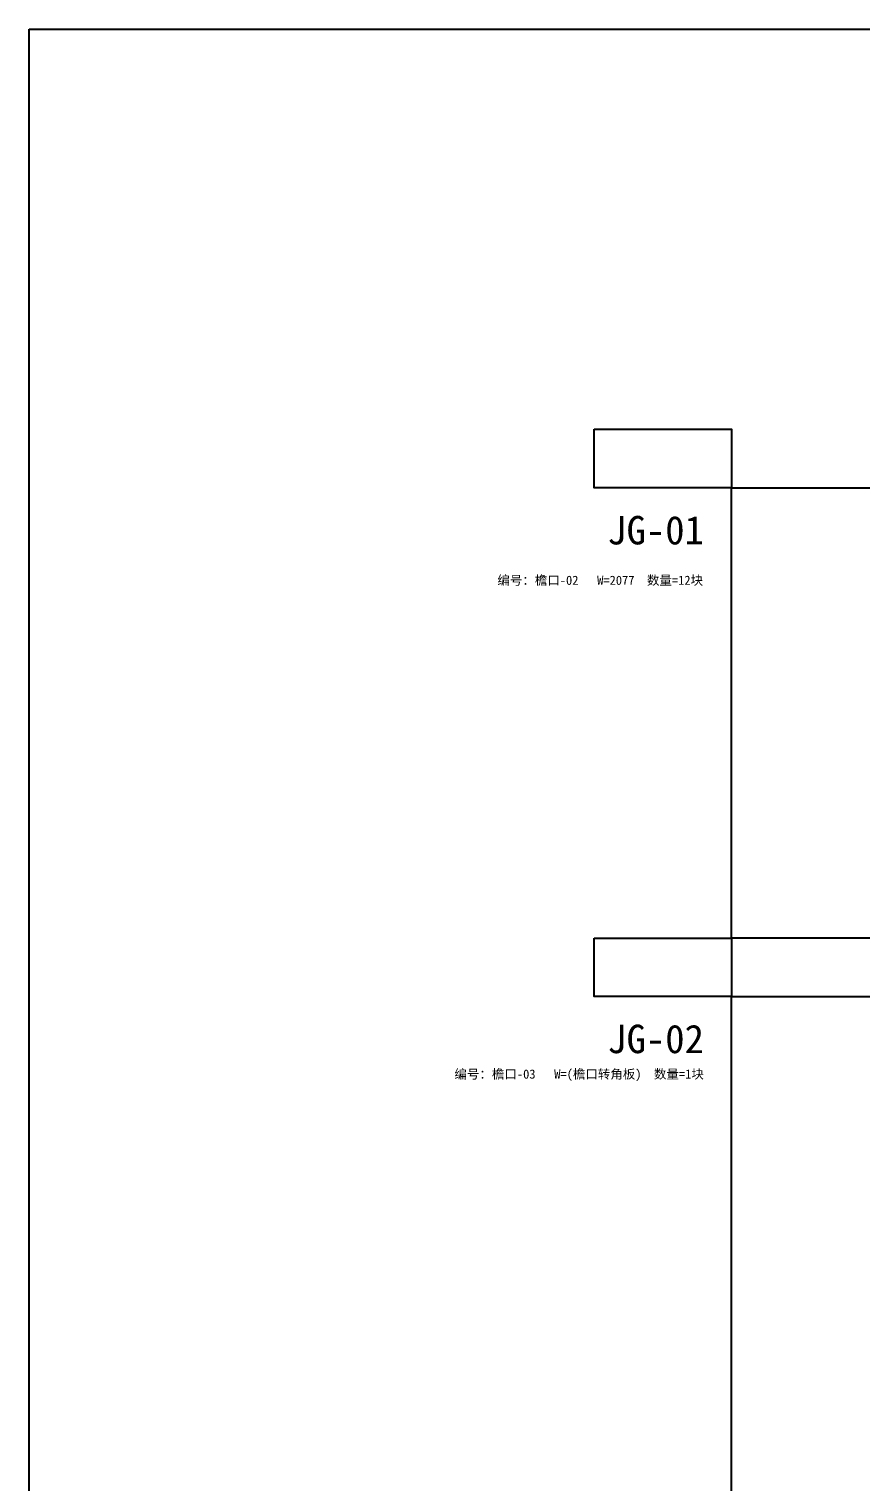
# Model space of a CAD drawing. Header units: millimetres. Extents: x 1519249 to 1604651, y -416196 to -347833.
# Drawn here: x 1574689 to 1579075, y -371714 to -364055 of the extents above; entities that cross this region are included whole.
import ezdxf

# ---------------------------------------------------------------- set-up
doc = ezdxf.new("R2010")
doc.units = ezdxf.units.MM
doc.header["$LTSCALE"] = 1000
doc.header["$MEASUREMENT"] = 0
doc.layers.add('DIM_IDEN', color=3, linetype='Continuous')
doc.layers.add('PUB_DIM', color=3, linetype='Continuous')
doc.styles.add('黑体', font='simhei.ttf', dxfattribs={"width": 0.7})

msp = doc.modelspace()

# ---------------------------------------------------------------- linework, layer by layer
at = {"color": 6}
msp.add_lwpolyline([(1574688.9, -364054.6), (1599228.1, -364054.6), (1599228.1, -398330.1), (1574688.9, -398330.1)], close=True, dxfattribs=at)
at = {"color": 2}
for points in [[(1578392.9, -366473), (1583622.7, -366473), (1583622.7, -368846.9), (1578392.9, -368846.9)], [(1578392.9, -369155), (1583622.7, -369155), (1583622.7, -374653.4), (1578392.9, -374653.4)]]:
    msp.add_lwpolyline(points, close=True, dxfattribs=at)
at = {"layer": 'PUB_DIM', "color": 1}
for points in [[(1577667.8, -366164.8), (1578392.9, -366164.8), (1578392.9, -366473), (1577667.8, -366473)], [(1577667.8, -368846.9), (1578392.9, -368846.9), (1578392.9, -369155), (1577667.8, -369155)]]:
    msp.add_lwpolyline(points, close=True, dxfattribs=at)

# ---------------------------------------------------------------- texts
at = {"layer": 'DIM_IDEN', "color": 2, "style": '黑体'}
for s, p in [('JG-01', (1577737.4, -366771.5)), ('JG-02', (1577737.4, -369453.6))]:
    msp.add_text(s, height=150, dxfattribs=at).set_placement(p)
at = {"layer": 'DIM_IDEN', "color": 6, "style": '黑体'}
msp.add_text('编号：檐口-02   W=2077  数量=12块', height=48.246, dxfattribs=at).set_placement((1577158.4, -366984.6))
at = {"layer": 'DIM_IDEN', "color": 1, "style": '黑体'}
msp.add_text('编号：檐口-03   W=(檐口转角板)  数量=1块', height=48.246, dxfattribs=at).set_placement((1576932, -369588))

doc.saveas('drawing.dxf')
